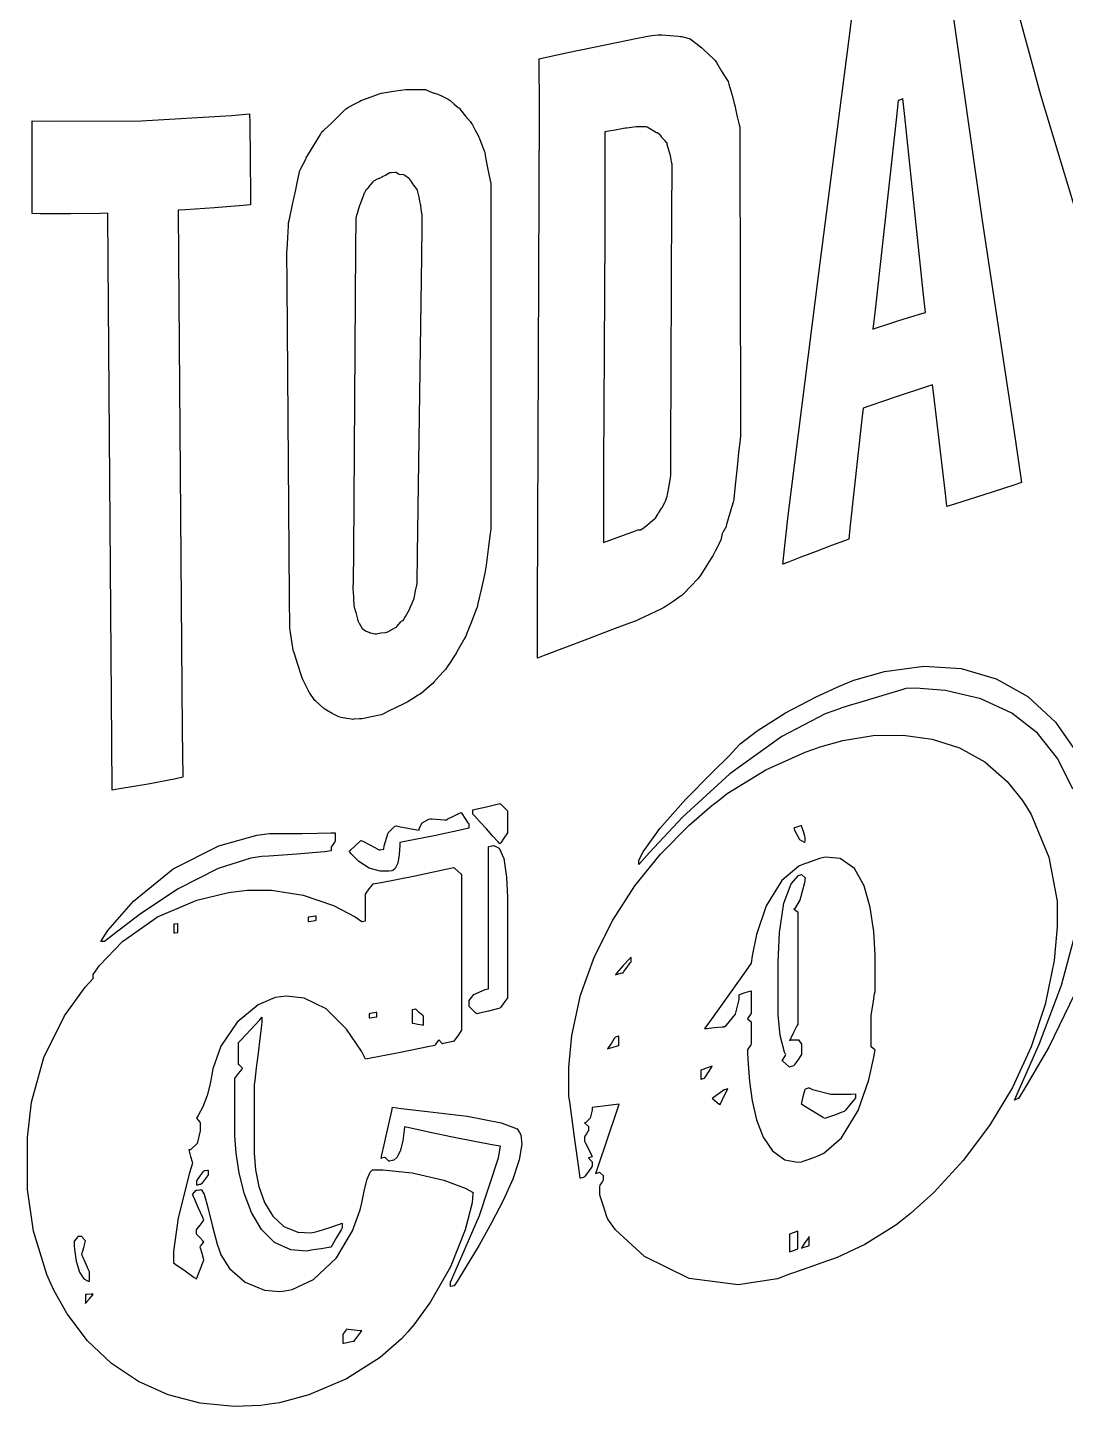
# Model space of a CAD drawing. Extents: x 44 to 313, y 66 to 291.
# Drawn here: x 44.2 to 130.8, y 65.7 to 180.8 of the extents above; entities that cross this region are included whole.
import ezdxf

# ---------------------------------------------------------------- set-up
doc = ezdxf.new("R2010")
doc.units = 0
doc.header["$MEASUREMENT"] = 0

msp = doc.modelspace()

# ---------------------------------------------------------------- linework, layer by layer
at = {"color": 7}
for points in [[(144.4, 190.862), (138.985, 167.694), (138.429, 165.383), (138.464, 163.813), (138.73, 148.15), (138.748, 146.579), (138.165, 146.368), (135.806, 145.544), (133.393, 144.737), (132.785, 144.533), (132.767, 146.042), (132.591, 161.159), (132.574, 162.667), (131.903, 164.731), (128.754, 175.106), (125.924, 185.571)], [(121.275, 182.889), (123.863, 164.651), (126.611, 146.448), (127.14, 142.805), (126.514, 142.594), (124.024, 141.773), (121.55, 140.988), (120.933, 140.794), (120.933, 140.794), (120.835, 141.642), (119.838, 150.107), (119.732, 150.953), (119.133, 150.76), (116.774, 149.984), (114.502, 149.207), (113.947, 149.013), (113.841, 148.105), (112.845, 138.986), (112.748, 138.077), (112.387, 137.946), (111.307, 137.543), (110.035, 137.064), (108.744, 136.569), (107.619, 136.139), (107.244, 135.996), (107.694, 140.045), (110.243, 160.267), (112.863, 180.491), (113.348, 184.539)]]:
    msp.add_lwpolyline(points, dxfattribs=at)
for points in [[(96.9779, 180.163), (97.1543, 180.155), (97.8422, 180.107), (98.5312, 180.041), (98.7076, 180.023), (98.7859, 180.006), (99.4392, 179.838), (99.5193, 179.81), (99.6156, 179.74), (99.9945, 179.441), (100.373, 179.141), (100.471, 179.071), (100.586, 178.965), (101.035, 178.542), (101.484, 178.118), (101.6, 178.012), (101.705, 177.836), (102.133, 177.13), (102.578, 176.425), (102.694, 176.248), (102.747, 176.038), (102.975, 175.19), (103.204, 174.344), (103.258, 174.132), (103.292, 173.965), (103.438, 173.302), (103.602, 172.641), (103.646, 172.472), (103.655, 170.33), (103.707, 148.864), (103.717, 146.72), (103.675, 146.368), (103.554, 145.313), (103.42, 144.084), (103.294, 142.842), (103.186, 141.756), (103.152, 141.394), (103.09, 141.165), (102.829, 140.243), (102.552, 139.303), (102.482, 139.065), (102.454, 139.021), (102.225, 138.65), (102.199, 138.606), (102.19, 138.553), (102.102, 138.13), (102.093, 138.077), (102.067, 138.024), (101.873, 137.601), (101.847, 137.547), (101.793, 137.451), (101.586, 137.072), (101.398, 136.693), (101.353, 136.595), (101.247, 136.429), (100.824, 135.767), (100.4, 135.106), (100.295, 134.938), (100.145, 134.779), (99.5535, 134.149), (98.9623, 133.536), (98.8138, 133.386), (98.6716, 133.289), (98.1026, 132.892), (97.5155, 132.496), (97.3667, 132.398), (97.1282, 132.284), (96.1842, 131.834), (95.2405, 131.384), (95.0034, 131.269), (94.4563, 131.068), (92.8204, 130.458), (90.9327, 129.744), (89.0242, 129.018), (87.3428, 128.377), (86.7833, 128.165), (86.7738, 132.328), (86.9322, 173.982), (86.9237, 178.153), (87.5192, 178.282), (89.3078, 178.663), (91.3419, 179.084), (93.3633, 179.498), (95.1234, 179.863), (95.709, 179.987), (95.8233, 180.014), (96.3041, 180.103), (96.8361, 180.155), (96.9779, 180.163)], [(78.5633, 175.154), (78.6515, 175.11), (78.9989, 174.943), (79.3309, 174.775), (79.411, 174.731), (79.4992, 174.661), (79.834, 174.378), (80.1688, 174.097), (80.2569, 174.026), (80.3617, 173.893), (80.7805, 173.378), (81.1816, 172.879), (81.2793, 172.755), (81.3414, 172.641), (81.5799, 172.192), (81.8183, 171.742), (81.8804, 171.626), (81.9326, 171.494), (82.1256, 170.979), (82.32, 170.48), (82.3736, 170.356), (82.4177, 170.091), (82.6064, 169.051), (82.8132, 168.01), (82.8668, 167.746), (82.8753, 165.338), (82.8668, 145.501), (82.8668, 138.888), (82.8227, 138.563), (82.6548, 137.244), (82.4879, 135.909), (82.4438, 135.573), (82.3722, 135.256), (82.091, 133.985), (81.8085, 132.716), (81.7383, 132.398), (81.6405, 132.161), (81.2617, 131.199), (80.8824, 130.237), (80.7861, 129.999), (80.706, 129.858), (80.3797, 129.275), (80.053, 128.694), (79.9744, 128.552), (79.8862, 128.419), (79.5334, 127.882), (79.1806, 127.345), (79.0924, 127.212), (78.9862, 127.098), (78.5495, 126.631), (78.1308, 126.164), (78.0341, 126.048), (77.9279, 125.96), (77.4996, 125.589), (77.0558, 125.218), (76.9415, 125.13), (76.8255, 125.06), (76.3584, 124.777), (75.8913, 124.496), (75.777, 124.424), (75.6172, 124.346), (74.9833, 124.037), (74.3479, 123.729), (74.1895, 123.649), (74.1454, 123.623), (73.8106, 123.454), (73.7665, 123.436), (73.5983, 123.402), (72.9368, 123.261), (72.2739, 123.119), (72.1071, 123.083), (71.9212, 123.083), (71.4375, 123.059), (71.3673, 123.049), (71.2611, 123.067), (70.8325, 123.137), (70.3873, 123.209), (70.273, 123.226), (70.1492, 123.288), (69.6556, 123.548), (69.161, 123.825), (69.0383, 123.895), (68.9501, 123.967), (68.6153, 124.266), (68.2805, 124.567), (68.1923, 124.637), (68.1482, 124.708), (67.7774, 125.246), (67.7333, 125.306), (67.6797, 125.422), (67.4508, 125.871), (67.2207, 126.321), (67.1682, 126.435), (67.0885, 126.673), (66.7798, 127.623), (66.4711, 128.588), (66.3924, 128.834), (66.3649, 129.02), (66.2506, 129.752), (66.1363, 130.484), (66.1098, 130.668), (66.0837, 133.28), (65.8894, 159.385), (65.8633, 161.995), (65.8798, 162.243), (65.9335, 163.23), (65.9874, 164.218), (66.0054, 164.465), (66.0756, 164.773), (66.3388, 166), (66.6034, 167.225), (66.675, 167.533), (66.7011, 167.666), (66.8154, 168.187), (66.9301, 168.708), (66.9576, 168.84), (67.0098, 168.946), (67.2207, 169.369), (67.4328, 169.792), (67.4867, 169.898), (67.619, 170.111), (68.1383, 170.974), (68.6594, 171.839), (68.7917, 172.049), (68.9501, 172.2), (69.5798, 172.791), (70.1933, 173.382), (70.3432, 173.531), (70.3873, 173.575), (70.7581, 173.946), (70.8021, 173.99), (70.9249, 174.061), (71.4195, 174.326), (71.913, 174.59), (72.0369, 174.661), (72.2037, 174.723), (72.8832, 174.978), (73.5623, 175.234), (73.7306, 175.295), (73.9331, 175.322), (74.7529, 175.437), (75.5731, 175.551), (75.777, 175.577), (75.9837, 175.577), (76.605, 175.577), (77.2266, 175.577), (77.4347, 175.577), (77.5395, 175.525), (77.9847, 175.34), (78.4475, 175.19), (78.5633, 175.154)], [(116.876, 174.661), (116.699, 173.073), (114.935, 157.198), (114.759, 155.611), (115.048, 155.706), (115.918, 155.99), (116.918, 156.312), (117.933, 156.628), (118.832, 156.898), (119.133, 156.986), (118.973, 158.469), (117.413, 173.348), (117.263, 174.837), (117.219, 174.819), (116.91, 174.679), (116.876, 174.661)], [(56.7972, 165.523), (56.8318, 161.582), (57.1419, 122.159), (57.186, 118.217), (56.6127, 118.094), (54.2918, 117.635), (51.901, 117.246), (51.2932, 117.158), (51.2576, 121.171), (50.9669, 161.273), (50.9404, 165.276), (50.323, 165.26), (47.8222, 165.22), (45.2699, 165.232), (44.6264, 165.24), (44.6264, 166.23), (44.6264, 169.197), (44.6264, 172.025), (44.6264, 172.967), (46.1423, 172.941), (53.7048, 172.989), (61.2496, 173.408), (62.7585, 173.567), (62.7669, 172.827), (62.7944, 169.814), (62.8206, 166.75), (62.8304, 165.982), (62.2293, 165.921), (59.8262, 165.713), (57.4051, 165.559), (56.7972, 165.523)], [(96.5549, 172.085), (96.4833, 172.121), (95.9196, 172.438), (95.8494, 172.472), (95.6635, 172.472), (95.2472, 172.472), (95.1096, 172.472), (95.0115, 172.464), (94.2178, 172.377), (94.1215, 172.368), (93.9451, 172.333), (93.2437, 172.195), (92.5587, 172.077), (92.3918, 172.049), (92.3918, 163.486), (92.2874, 144.219), (92.2874, 137.796), (92.5781, 137.902), (93.7274, 138.325), (94.8612, 138.748), (95.1438, 138.854), (95.1879, 138.854), (95.287, 138.854), (95.3202, 138.854), (95.3548, 138.872), (95.6373, 139.039), (95.673, 139.065), (95.7076, 139.092), (95.9556, 139.285), (95.9915, 139.311), (96.0078, 139.321), (96.1499, 139.437), (96.1679, 139.453), (96.212, 139.489), (96.5468, 139.772), (96.5909, 139.806), (96.617, 139.842), (96.81, 140.159), (96.8375, 140.193), (96.8721, 140.247), (97.1543, 140.706), (97.1903, 140.758), (97.2164, 140.802), (97.4094, 141.173), (97.4369, 141.217), (97.4535, 141.261), (97.561, 141.596), (97.579, 141.64), (97.6133, 141.817), (97.7498, 142.522), (97.8683, 143.228), (97.8958, 143.404), (97.904, 145.477), (97.9921, 166.166), (98.002, 168.239), (98.002, 168.381), (98.002, 168.804), (98.002, 169.229), (98.002, 169.369), (97.9921, 169.431), (97.904, 169.88), (97.8958, 169.933), (97.8599, 170.048), (97.7237, 170.52), (97.6051, 171.01), (97.579, 171.133), (97.561, 171.151), (97.4189, 171.318), (97.4026, 171.344), (97.3748, 171.371), (97.1808, 171.564), (97.1543, 171.59), (97.1367, 171.608), (97.0305, 171.786), (97.0139, 171.803), (96.9864, 171.821), (96.7934, 171.963), (96.7673, 171.979), (96.7133, 171.979), (96.5715, 172.069), (96.5549, 172.085)], [(74.9653, 168.664), (74.9117, 168.655), (74.5546, 168.628), (74.4361, 168.628), (74.4001, 168.611), (74.1179, 168.443), (74.0833, 168.415), (74.0558, 168.407), (73.8269, 168.293), (73.8008, 168.275), (73.7732, 168.267), (73.5803, 168.179), (73.5542, 168.169), (73.5266, 168.161), (73.2977, 168.046), (73.2716, 168.028), (73.2536, 168.02), (73.0871, 167.932), (73.061, 167.922), (73.043, 167.896), (72.8747, 167.703), (72.8486, 167.676), (72.8306, 167.659), (72.7163, 167.517), (72.7082, 167.499), (72.6902, 167.473), (72.5745, 167.305), (72.566, 167.287), (72.5565, 167.279), (72.4683, 167.226), (72.4598, 167.217), (72.4422, 167.191), (72.3276, 166.962), (72.3194, 166.934), (72.2835, 166.846), (72.0012, 166.106), (71.9667, 166.018), (71.9307, 165.903), (71.7903, 165.436), (71.6485, 164.969), (71.6139, 164.853), (71.5959, 162.323), (71.4195, 137.046), (71.4015, 134.515), (71.392, 134.462), (71.3673, 134.105), (71.3673, 133.985), (71.3754, 133.933), (71.4015, 133.602), (71.4015, 133.49), (71.41, 133.394), (71.4319, 133.015), (71.4375, 132.658), (71.4375, 132.538), (71.4721, 132.424), (71.6082, 131.975), (71.7282, 131.525), (71.7543, 131.41), (71.7628, 131.384), (71.851, 131.155), (71.8605, 131.127), (71.8866, 131.075), (72.1155, 130.688), (72.1431, 130.634), (72.1692, 130.617), (72.3621, 130.476), (72.3896, 130.458), (72.4337, 130.441), (72.7685, 130.299), (72.8126, 130.281), (72.8567, 130.273), (73.1933, 130.185), (73.2374, 130.175), (73.3337, 130.193), (73.7126, 130.259), (74.0914, 130.307), (74.1895, 130.315), (74.2061, 130.325), (74.3479, 130.379), (74.3659, 130.387), (74.4266, 130.423), (74.9392, 130.706), (75.0013, 130.74), (75.0454, 130.784), (75.3801, 131.181), (75.4242, 131.233), (75.4408, 131.243), (75.5467, 131.295), (75.5646, 131.304), (75.5812, 131.331), (75.6888, 131.524), (75.7068, 131.55), (75.7509, 131.622), (76.0857, 132.221), (76.1298, 132.292), (76.164, 132.38), (76.3048, 132.733), (76.4466, 133.085), (76.4826, 133.174), (76.5087, 133.289), (76.605, 133.761), (76.7016, 134.25), (76.7292, 134.372), (76.7637, 136.852), (77.1165, 161.67), (77.1521, 164.148), (77.1521, 164.264), (77.1521, 164.521), (77.1521, 164.607), (77.1521, 164.749), (77.1521, 165.065), (77.1521, 165.17), (77.1342, 165.258), (77.0819, 165.607), (77.0283, 165.939), (77.0117, 166.018), (76.9842, 166.132), (76.8876, 166.599), (76.7913, 167.066), (76.7652, 167.181), (76.7292, 167.235), (76.4466, 167.623), (76.4124, 167.676), (76.3944, 167.703), (76.2787, 167.87), (76.2702, 167.886), (76.2522, 167.914), (76.0857, 168.143), (76.0596, 168.169), (76.0236, 168.196), (75.7054, 168.425), (75.6708, 168.451), (75.6172, 168.461), (75.2299, 168.513), (75.1777, 168.522), (75.1678, 168.54), (74.9914, 168.655), (74.9653, 168.664)]]:
    msp.add_lwpolyline(points, close=True, dxfattribs=at)
at = {"color": 40}
for points in [[(131.434, 117.226), (130.194, 119.768), (128.486, 121.889), (126.334, 123.563), (123.77, 124.761), (120.819, 125.458), (118.335, 125.65), (117.511, 125.625), (117.165, 125.519), (116.13, 125.199), (114.935, 124.835), (113.739, 124.478), (112.704, 124.174), (112.36, 124.072), (112.324, 124.063), (112.077, 123.975), (112.043, 123.965), (110.778, 123.501), (107.164, 121.614), (102.821, 118.515), (98.8797, 114.888), (96.1072, 111.955), (95.214, 110.949), (95.214, 111.037), (95.214, 111.235), (95.214, 111.301), (95.5904, 111.996), (96.9821, 113.938), (99.121, 116.378), (101.326, 118.6), (102.814, 120.073), (103.294, 120.58), (103.691, 121.008), (105.092, 122.098), (107.469, 123.596), (110.025, 124.936), (111.767, 125.738), (112.36, 125.978), (112.36, 125.978), (113.173, 126.315), (115.723, 127.058), (119.002, 127.495), (122.133, 127.288), (125.05, 126.44), (127.695, 124.954), (130, 122.827), (131.906, 120.064)], [(131.582, 100.123), (129.421, 95.7143), (127.547, 92.4952), (126.894, 91.4396), (126.858, 91.4315), (126.611, 91.3172), (126.577, 91.2992), (127.105, 92.4761), (128.647, 96.0219), (130.492, 100.878), (131.834, 105.865)]]:
    msp.add_lwpolyline(points, dxfattribs=at)
for points in [[(109.75, 120.544), (110.362, 120.767), (112.251, 121.287), (114.776, 121.695), (117.271, 121.745), (119.688, 121.413), (121.977, 120.673), (124.085, 119.498), (125.965, 117.865), (127.22, 116.31), (127.565, 115.747), (127.952, 115.112), (129.433, 111.558), (130.139, 107.899), (130.139, 106.679), (130.139, 105.744), (129.88, 102.937), (129.137, 99.2738), (127.958, 95.7322), (126.391, 92.3533), (124.482, 89.1783), (122.28, 86.2461), (119.834, 83.6002), (117.881, 81.8226), (117.192, 81.2793), (116.672, 80.8743), (114.096, 79.2607), (111.768, 78.1763), (111.372, 78.0341), (111.133, 77.9459), (110.418, 77.6827), (109.59, 77.3864), (108.762, 77.0971), (108.046, 76.8491), (107.81, 76.7652), (106.796, 76.3916), (103.528, 75.8941), (99.4159, 76.4124), (95.709, 78.2532), (93.2699, 80.4788), (92.6401, 81.3513), (92.5682, 81.5538), (92.3036, 82.3736), (92.039, 83.1935), (91.9688, 83.396), (91.9688, 83.5822), (91.9688, 83.9996), (91.9688, 84.1375), (92.0034, 84.1911), (92.1272, 84.3855), (92.2514, 84.5785), (92.2874, 84.6307), (92.2874, 84.7189), (92.2874, 84.9175), (92.2874, 84.9835), (92.2514, 85.0113), (92.0034, 85.2399), (91.9688, 85.266), (91.9332, 85.2579), (91.6862, 85.1697), (91.652, 85.1598), (91.845, 85.743), (92.6222, 88.054), (93.3979, 90.3647), (93.5923, 90.9465), (93.3619, 90.9204), (92.4623, 90.8057), (91.5624, 90.6914), (91.3335, 90.6639), (91.3335, 90.4462), (91.1751, 89.7915), (90.8043, 89.4211), (90.6999, 89.3932), (90.7341, 89.3671), (90.9807, 89.1385), (91.0167, 89.1124), (91.0167, 89.0157), (91.0167, 88.7966), (91.0167, 88.7236), (90.9807, 88.6714), (90.8583, 88.477), (90.7341, 88.284), (90.6999, 88.2304), (90.6999, 88.1422), (90.6999, 87.9436), (90.6999, 87.8777), (90.7602, 87.7454), (91.0167, 87.2243), (91.2717, 86.7033), (91.3335, 86.571), (91.2978, 86.5628), (91.0512, 86.4761), (91.0167, 86.4665), (91.0512, 86.432), (91.2978, 86.184), (91.3335, 86.148), (91.3335, 86.0598), (91.3335, 85.8615), (91.3335, 85.7952), (91.2717, 85.707), (91.0167, 85.3376), (90.7602, 84.9672), (90.6999, 84.879), (90.6639, 84.8706), (90.3813, 84.7824), (90.3471, 84.7729), (90.249, 85.4618), (89.8701, 88.2124), (89.4898, 90.9645), (89.3932, 91.652), (89.3932, 91.8422), (89.3932, 92.4112), (89.3932, 92.9802), (89.3932, 93.1693), (89.3932, 94.0456), (89.644, 96.6706), (90.369, 100.041), (91.5169, 103.262), (93.0451, 106.31), (94.9029, 109.168), (97.0428, 111.813), (99.4212, 114.224), (101.323, 115.872), (101.989, 116.381), (102.596, 116.858), (105.815, 118.834), (109.105, 120.315), (109.75, 120.544)], [(75.0013, 114.16), (75.1939, 114.125), (75.9658, 113.983), (76.7196, 113.842), (76.9056, 113.807), (76.9056, 113.96), (77.1426, 114.416), (77.6979, 114.724), (77.8577, 114.759), (77.9805, 114.751), (79.0042, 114.662), (79.1284, 114.653), (79.2508, 114.715), (79.7624, 114.971), (80.2735, 115.227), (80.3973, 115.288), (80.4594, 115.191), (80.7145, 114.813), (80.9706, 114.434), (81.0327, 114.336), (81.0327, 114.248), (81.0327, 114.049), (81.0327, 113.983), (80.4594, 113.851), (78.1569, 113.344), (75.8553, 112.889), (75.2821, 112.783), (75.2821, 112.533), (75.2408, 111.784), (75.1184, 111.059), (74.9102, 110.605), (74.6912, 110.432), (74.6125, 110.419), (74.3754, 110.377), (73.6381, 110.381), (72.7287, 110.636), (71.8785, 111.19), (71.2597, 111.813), (71.0847, 112.043), (71.181, 112.131), (71.5603, 112.489), (71.9391, 112.863), (72.0369, 112.959), (72.1953, 112.881), (72.8306, 112.554), (73.4646, 112.227), (73.6244, 112.147), (73.6589, 112.157), (73.9069, 112.211), (73.9429, 112.219), (73.987, 112.502), (74.326, 113.574), (74.8591, 114.133), (75.0013, 114.16)], [(81.3855, 115.499), (81.6144, 115.553), (82.514, 115.765), (83.414, 115.976), (83.6443, 116.028), (83.7046, 115.968), (83.9611, 115.729), (84.2162, 115.491), (84.2779, 115.429), (84.2779, 115.2), (84.2779, 114.512), (84.2779, 113.824), (84.2779, 113.594), (84.2162, 113.506), (83.9611, 113.135), (83.7046, 112.765), (83.6443, 112.677), (83.4898, 112.842), (83.0322, 113.341), (82.514, 113.913), (81.9961, 114.483), (81.5386, 114.982), (81.3855, 115.146), (81.3855, 115.234), (81.3855, 115.433), (81.3855, 115.499)], [(108.162, 113.983), (108.241, 113.763), (108.638, 113.035), (109.034, 112.819), (109.115, 112.853), (109.115, 112.941), (109.115, 113.14), (109.115, 113.206), (109.079, 113.304), (108.955, 113.701), (108.831, 114.098), (108.796, 114.194), (108.734, 114.177), (108.223, 114.001), (108.162, 113.983)], [(64.4179, 113.524), (64.7845, 113.524), (65.8869, 113.526), (67.1505, 113.534), (68.4156, 113.555), (69.518, 113.584), (69.886, 113.594), (69.886, 113.41), (69.886, 112.992), (69.886, 112.853), (69.85, 112.809), (69.602, 112.474), (69.5674, 112.43), (69.5674, 112.342), (69.5674, 112.143), (69.5674, 112.077), (68.9942, 112.016), (66.6873, 111.809), (64.364, 111.654), (63.7826, 111.618), (62.8495, 111.472), (60.1183, 110.601), (56.7835, 108.922), (53.6663, 106.817), (51.4078, 105.106), (50.6596, 104.528), (50.5795, 104.528), (50.4003, 104.528), (50.341, 104.528), (50.9323, 105.427), (53.0712, 107.884), (56.3866, 110.575), (60.1984, 112.491), (63.3469, 113.389), (64.4179, 113.524)], [(82.6904, 112.43), (82.725, 112.44), (82.973, 112.492), (83.009, 112.5), (83.1275, 112.53), (83.5628, 112.316), (83.9597, 111.443), (84.1982, 109.882), (84.2779, 108.195), (84.2779, 107.633), (84.2779, 106.659), (84.2779, 103.735), (84.2779, 100.812), (84.2779, 99.8361), (84.2162, 99.7479), (83.9611, 99.3951), (83.7046, 99.0424), (83.6443, 98.9542), (83.4499, 98.9101), (82.6728, 98.7256), (81.8967, 98.5393), (81.704, 98.4952), (81.6419, 98.5573), (81.3855, 98.7958), (81.1294, 99.0342), (81.0687, 99.0946), (81.0687, 99.1828), (81.0687, 99.3814), (81.0687, 99.4474), (81.0687, 99.6086), (81.4698, 100.093), (82.4163, 100.507), (82.6904, 100.578), (82.6904, 103.542), (82.6904, 110.208), (82.6904, 112.43)], [(100.718, 97.2605), (100.876, 97.2785), (101.53, 97.3448), (102.181, 97.3942), (102.342, 97.4026), (102.552, 97.5349), (103.292, 98.4663), (103.61, 99.6791), (103.61, 100.083), (103.707, 100.119), (104.104, 100.256), (104.501, 100.375), (104.599, 100.401), (104.599, 100.168), (104.599, 99.4668), (104.599, 98.7654), (104.599, 98.5312), (104.563, 98.4871), (104.316, 98.1163), (104.282, 98.0722), (104.316, 98.0461), (104.563, 97.8531), (104.599, 97.8256), (104.599, 97.5928), (104.599, 96.8911), (104.599, 96.1898), (104.599, 95.9556), (104.563, 95.9115), (104.316, 95.5407), (104.282, 95.4966), (104.297, 95.1978), (104.346, 94.2993), (104.465, 92.8317), (104.683, 91.2343), (105.044, 89.6454), (105.591, 88.204), (106.368, 87.0493), (107.422, 86.3177), (108.46, 86.1148), (108.796, 86.148), (108.928, 86.1921), (109.449, 86.3783), (109.97, 86.5628), (110.103, 86.6069), (110.67, 86.8578), (112.136, 88.156), (113.523, 90.4173), (114.408, 92.9968), (114.828, 94.8683), (114.935, 95.4966), (114.899, 95.5241), (114.651, 95.7171), (114.617, 95.7432), (114.617, 96.0741), (114.617, 97.0622), (114.617, 98.0324), (114.617, 98.3548), (114.651, 98.5587), (114.776, 99.3606), (114.899, 100.163), (114.935, 100.365), (114.94, 100.685), (114.953, 101.641), (114.938, 103.372), (114.824, 105.345), (114.541, 107.351), (114.027, 109.178), (113.213, 110.615), (112.032, 111.452), (110.798, 111.57), (110.419, 111.478), (110.287, 111.434), (109.766, 111.249), (109.247, 111.063), (109.115, 111.019), (108.57, 110.797), (107.153, 109.605), (105.838, 107.51), (105.031, 105.096), (104.676, 103.325), (104.599, 102.729), (104.34, 102.352), (103.555, 101.225), (102.658, 99.9561), (101.76, 98.7062), (100.978, 97.6217), (100.718, 97.2605)], [(61.8765, 108.726), (62.5436, 108.804), (64.5763, 108.8), (67.2303, 108.395), (69.7646, 107.521), (71.5574, 106.572), (72.1071, 106.186), (72.1416, 106.196), (72.3896, 106.248), (72.4256, 106.256), (72.4256, 106.535), (72.4256, 107.369), (72.4256, 108.202), (72.4256, 108.479), (72.4863, 108.567), (72.7424, 108.916), (72.9989, 109.247), (73.061, 109.325), (73.7306, 109.449), (76.4148, 109.974), (79.1185, 110.553), (79.798, 110.702), (79.8587, 110.641), (80.1151, 110.403), (80.3712, 110.164), (80.4333, 110.103), (80.4333, 106.857), (80.4333, 99.5549), (80.4333, 97.1201), (80.3712, 97.0319), (80.1151, 96.6611), (79.8587, 96.2903), (79.798, 96.2021), (79.7003, 96.1856), (78.9421, 96.0092), (78.8458, 95.9915), (78.8098, 96.0272), (78.5633, 96.2822), (78.529, 96.3083), (78.4931, 96.2642), (78.2451, 95.8935), (78.2105, 95.8494), (77.6372, 95.727), (75.3304, 95.2595), (73.007, 94.827), (72.4256, 94.7208), (72.0796, 95.3699), (70.8367, 97.2083), (69.1349, 98.902), (67.3146, 99.8015), (65.8414, 99.9755), (65.3701, 99.9063), (64.878, 99.8403), (63.4587, 99.2283), (61.7224, 97.8076), (60.3635, 95.7792), (59.6844, 93.9147), (59.5835, 93.2737), (59.5535, 93.0892), (59.4445, 92.5354), (59.213, 91.6739), (58.849, 90.7397), (58.4648, 90.0095), (58.3145, 89.7819), (58.3487, 89.7474), (58.5957, 89.4652), (58.6313, 89.4292), (58.6313, 89.341), (58.6313, 89.1427), (58.6313, 89.0764), (58.6313, 88.725), (58.3928, 87.6709), (57.8376, 87.1541), (57.6792, 87.1361), (57.7137, 87.0313), (57.8376, 86.6027), (57.9603, 86.1579), (57.996, 86.0418), (57.7314, 85.2138), (56.8053, 81.4836), (56.4085, 78.6599), (56.4085, 77.7173), (56.6028, 77.585), (57.3747, 77.0474), (58.1283, 76.5087), (58.3145, 76.3764), (58.3752, 76.5362), (58.6313, 77.1701), (58.8878, 77.8055), (58.9499, 77.9639), (58.9139, 78.0701), (58.7897, 78.4987), (58.6659, 78.9436), (58.6313, 79.0582), (58.6659, 79.1023), (58.9139, 79.411), (58.9499, 79.4452), (58.8878, 79.5168), (58.6313, 79.7941), (58.3752, 80.0544), (58.3145, 80.1165), (58.3145, 80.2047), (58.3145, 80.403), (58.3145, 80.4693), (58.3752, 80.549), (58.6313, 80.8743), (58.8878, 81.201), (58.9499, 81.2793), (58.8518, 81.4917), (58.4729, 82.339), (58.0926, 83.1854), (57.996, 83.396), (58.0305, 83.4401), (58.2785, 83.7501), (58.3145, 83.7847), (58.3928, 83.7847), (58.5706, 83.8207), (58.6313, 83.8207), (58.71, 83.826), (58.9732, 83.4348), (59.279, 82.3475), (59.6579, 80.7448), (60.0576, 79.2868), (60.2188, 78.8098), (60.3567, 78.3939), (61.0828, 77.2446), (62.3962, 76.0952), (63.9893, 75.4475), (65.2748, 75.3251), (65.6869, 75.3883), (66.3099, 75.4821), (68.0932, 76.3379), (69.9946, 78.1322), (71.3465, 80.3892), (71.9875, 82.1284), (72.1071, 82.7264), (72.161, 83.0061), (72.3403, 83.8412), (72.5703, 84.7122), (72.8073, 85.277), (72.9975, 85.4784), (73.061, 85.4784), (73.8738, 85.4784), (76.3157, 85.2191), (78.9686, 84.6226), (80.7491, 83.9611), (81.394, 83.5903), (81.3855, 83.5021), (81.3153, 82.7373), (80.7491, 80.4746), (79.5016, 77.3783), (77.8387, 74.4594), (76.4674, 72.5523), (75.9534, 71.9667), (75.4408, 71.3796), (73.6547, 69.8334), (70.8462, 68.0515), (67.7072, 66.7177), (65.2501, 66.0534), (64.4179, 65.9335), (63.6845, 65.8315), (61.4549, 65.7433), (58.6246, 66.004), (55.9551, 66.6983), (53.4804, 67.8092), (51.23, 69.318), (49.2358, 71.2089), (47.5297, 73.4617), (46.4386, 75.3883), (46.1437, 76.0596), (45.8431, 76.7387), (44.7393, 80.3508), (44.2376, 83.826), (44.2376, 84.9835), (44.2376, 85.2622), (44.2376, 86.0958), (44.2376, 86.9294), (44.2376, 87.2063), (44.2309, 88.1849), (44.5615, 91.12), (45.5828, 94.8588), (47.2983, 98.3245), (49.0319, 100.718), (49.7057, 101.424), (49.7057, 101.512), (49.7057, 101.71), (49.7057, 101.776), (50.2253, 102.522), (52.1381, 104.51), (55.0637, 106.575), (58.353, 107.979), (60.9865, 108.622), (61.8765, 108.726)], [(108.796, 110.103), (108.831, 110.076), (109.079, 109.848), (109.115, 109.82), (109.043, 109.423), (108.664, 107.978), (108.251, 107.272), (108.162, 107.244), (108.197, 107.218), (108.443, 107.025), (108.479, 106.998), (108.479, 106.371), (108.479, 104.486), (108.479, 102.319), (108.479, 100.146), (108.479, 98.2472), (108.479, 97.6133), (108.408, 97.481), (108.143, 96.9437), (107.88, 96.4046), (107.81, 96.2724), (107.976, 96.3263), (108.554, 96.3263), (108.796, 95.9693), (108.796, 95.8494), (108.796, 95.6649), (108.796, 95.2486), (108.796, 95.1096), (108.734, 95.0129), (108.479, 94.6326), (108.223, 94.2538), (108.162, 94.1557), (108.126, 94.1476), (107.844, 94.0608), (107.81, 94.0513), (107.748, 94.1049), (107.235, 94.5279), (107.174, 94.5804), (107.208, 94.6245), (107.455, 95.0214), (107.491, 95.0736), (107.385, 95.286), (107.014, 96.6886), (106.856, 98.4155), (106.856, 98.9901), (106.856, 99.3648), (106.856, 100.489), (106.856, 101.614), (106.856, 101.989), (106.856, 102.811), (106.974, 105.277), (107.335, 107.727), (107.942, 109.336), (108.545, 110.016), (108.796, 110.103)], [(56.4444, 105.974), (56.4444, 105.789), (56.4444, 105.373), (56.4444, 105.234), (56.5231, 105.234), (56.7256, 105.26), (56.7612, 105.268), (56.7612, 105.454), (56.7612, 105.872), (56.7612, 106.01), (56.7256, 106.002), (56.5146, 105.974), (56.4444, 105.974)], [(67.6271, 106.539), (67.6271, 106.451), (67.6271, 106.252), (67.6271, 106.186), (67.6973, 106.196), (68.2265, 106.284), (68.2985, 106.292), (68.2985, 106.38), (68.2985, 106.579), (68.2985, 106.645), (68.2265, 106.637), (67.6878, 106.548), (67.6271, 106.539)], [(93.2737, 101.74), (93.3358, 101.758), (93.847, 101.901), (93.9091, 101.917), (93.9793, 102.015), (94.2439, 102.39), (94.5085, 102.747), (94.5804, 102.835), (94.5804, 102.932), (94.5804, 103.152), (94.5804, 103.223), (94.4481, 103.083), (93.9133, 102.509), (93.3965, 101.901), (93.2737, 101.74)], [(63.7826, 98.2126), (63.7826, 98.1244), (63.7826, 97.9262), (63.7826, 97.8599), (63.7413, 97.5046), (63.6129, 96.4378), (63.464, 95.214), (63.3155, 93.9906), (63.1885, 92.9238), (63.1472, 92.5682), (63.1472, 92.0171), (63.1472, 90.3594), (63.1472, 88.6837), (63.1472, 88.1242), (63.1254, 87.8113), (63.1278, 86.8645), (63.2464, 85.4826), (63.5275, 84.0782), (63.9974, 82.7539), (64.6811, 81.6116), (65.6015, 80.753), (66.7879, 80.2792), (67.9041, 80.2294), (68.2625, 80.2929), (68.483, 80.3631), (69.373, 80.6496), (70.2649, 80.9544), (70.4854, 81.0327), (70.4854, 80.9364), (70.4854, 80.7187), (70.4854, 80.6457), (70.3873, 80.4788), (70.0084, 79.8216), (69.6295, 79.182), (69.5332, 79.0222), (69.373, 78.9961), (68.7215, 78.8995), (68.0681, 78.8031), (67.9097, 78.7756), (67.4963, 78.7065), (66.2037, 78.8003), (64.8229, 79.4205), (63.7342, 80.5064), (62.9035, 81.9245), (62.3013, 83.5448), (61.8906, 85.2357), (61.6423, 86.8645), (61.5417, 87.9422), (61.5237, 88.3006), (61.5237, 88.6259), (61.5237, 89.6013), (61.5237, 90.7136), (61.5237, 91.8185), (61.5237, 92.7777), (61.5237, 93.0974), (61.5858, 93.1855), (61.8409, 93.5221), (62.097, 93.8569), (62.1591, 93.9451), (62.1235, 93.9807), (61.8765, 94.2358), (61.8423, 94.2619), (61.8423, 94.4922), (61.8423, 95.1798), (61.8423, 95.8674), (61.8423, 96.096), (62.0448, 96.3083), (62.8385, 97.1557), (63.5963, 98.002), (63.7826, 98.2126)], [(72.7424, 98.4952), (72.7424, 98.407), (72.7424, 98.2087), (72.7424, 98.1424), (72.8031, 98.1523), (73.3157, 98.2405), (73.3778, 98.2486), (73.3778, 98.3368), (73.3778, 98.5354), (73.3778, 98.6014), (73.3157, 98.5933), (72.8126, 98.5051), (72.7424, 98.4952)], [(76.3062, 98.8138), (76.3062, 98.6744), (76.3062, 98.2543), (76.3062, 97.8531), (76.3062, 97.7194), (76.4025, 97.7029), (76.7814, 97.6313), (77.1606, 97.561), (77.2583, 97.5431), (77.2583, 97.729), (77.2583, 98.1467), (77.2583, 98.2846), (77.1962, 98.3463), (76.9401, 98.5848), (76.6837, 98.8233), (76.623, 98.884), (76.5874, 98.8755), (76.3764, 98.8138), (76.3062, 98.8138)], [(92.6042, 95.5668), (92.7005, 95.5947), (93.0797, 95.709), (93.4586, 95.8233), (93.5563, 95.8494), (93.5563, 96.0438), (93.5563, 96.4805), (93.5563, 96.6251), (93.5207, 96.617), (93.2737, 96.5302), (93.2395, 96.5207), (93.1774, 96.424), (92.9351, 96.0438), (92.6744, 95.6649), (92.6042, 95.5668)], [(100.401, 93.8029), (100.401, 93.6103), (100.401, 93.1732), (100.401, 93.0271), (100.435, 93.037), (100.682, 93.1252), (100.718, 93.1333), (100.779, 93.2311), (101.035, 93.6279), (101.291, 94.0248), (101.353, 94.1215), (101.255, 94.0869), (100.863, 93.9493), (100.489, 93.8308), (100.401, 93.8029)], [(101.353, 91.4396), (101.414, 91.3874), (101.927, 90.9645), (101.989, 90.9105), (102.059, 91.0428), (102.322, 91.5818), (102.587, 92.1191), (102.658, 92.2514), (102.622, 92.2433), (102.376, 92.1551), (102.342, 92.1452), (102.235, 92.075), (101.833, 91.7924), (101.45, 91.5113), (101.353, 91.4396)], [(109.115, 92.2154), (109.149, 92.2253), (109.396, 92.3135), (109.431, 92.3216), (109.712, 92.1812), (111.239, 91.7843), (112.941, 91.7758), (113.312, 91.8284), (113.312, 91.7402), (113.312, 91.5416), (113.312, 91.4756), (113.214, 91.3613), (112.835, 90.9119), (112.456, 90.4614), (112.36, 90.3471), (112.2, 90.285), (111.548, 90.0465), (110.895, 89.8081), (110.736, 89.746), (110.542, 89.862), (109.766, 90.3333), (108.99, 90.8237), (108.796, 90.9465), (108.822, 91.0788), (108.941, 91.5956), (109.079, 92.093), (109.115, 92.2154)], [(74.6827, 90.6999), (75.4091, 90.5895), (77.6016, 90.3443), (80.9128, 89.946), (83.7558, 89.396), (85.0868, 88.8986), (85.266, 88.5832), (85.3803, 88.3832), (85.459, 87.6282), (85.2456, 86.3053), (84.7027, 84.7065), (83.9114, 82.925), (82.9497, 81.0535), (81.8967, 79.182), (80.8316, 77.4044), (80.0862, 76.2081), (79.834, 75.8112), (79.798, 75.8031), (79.55, 75.7509), (79.5154, 75.741), (79.5154, 75.8292), (79.5154, 76.0278), (79.5154, 76.0938), (79.9028, 77.0033), (81.927, 81.6557), (83.5106, 86.4665), (83.6785, 87.4529), (83.1398, 87.5482), (81.5248, 87.8417), (79.6742, 88.1987), (77.8245, 88.5899), (76.2081, 88.9522), (75.6708, 89.0764), (75.6476, 88.7843), (75.5304, 87.9066), (75.3223, 87.0437), (75.0397, 86.4926), (74.7794, 86.2736), (74.6827, 86.2542), (74.6471, 86.2461), (74.4001, 86.1935), (74.3659, 86.184), (74.3299, 86.2196), (74.0819, 86.4665), (74.0473, 86.5008), (74.0117, 86.4926), (73.7651, 86.4401), (73.7306, 86.4306), (73.7898, 86.716), (73.9733, 87.57), (74.1938, 88.5529), (74.4195, 89.5421), (74.6181, 90.4102), (74.6827, 90.6999)], [(58.9841, 85.4082), (59.0628, 85.4082), (59.242, 85.4424), (59.3027, 85.4424), (59.3027, 85.3461), (59.3027, 85.1285), (59.3027, 85.0554), (59.2406, 84.9768), (58.9841, 84.6501), (58.728, 84.3234), (58.6673, 84.2437), (58.5872, 84.2437), (58.408, 84.2077), (58.3487, 84.2077), (58.3487, 84.2959), (58.3487, 84.4945), (58.3487, 84.5605), (58.4108, 84.6487), (58.6659, 84.9976), (58.922, 85.3295), (58.9841, 85.4082)], [(48.4367, 79.9042), (48.4008, 79.8696), (48.1528, 79.5595), (48.1182, 79.5154), (48.1182, 79.4272), (48.1182, 79.2289), (48.1182, 79.1626), (48.1471, 78.8388), (48.296, 77.8676), (48.5676, 76.9415), (48.9313, 76.3859), (49.2746, 76.2), (49.3889, 76.2), (49.3889, 76.3944), (49.3889, 76.8311), (49.3889, 76.9758), (49.3268, 77.126), (49.0707, 77.7131), (48.8142, 78.2821), (48.7535, 78.4229), (48.7881, 78.5386), (48.9119, 78.9876), (49.0361, 79.4371), (49.0721, 79.5514), (49.0361, 79.5874), (48.7881, 79.8696), (48.7535, 79.9042), (48.6738, 79.9042), (48.496, 79.9042), (48.4367, 79.9042)], [(107.81, 80.1165), (107.81, 79.9317), (107.81, 79.375), (107.81, 78.8197), (107.81, 78.6335), (107.88, 78.6613), (108.143, 78.7576), (108.408, 78.8554), (108.479, 78.8818), (108.479, 79.0677), (108.479, 79.623), (108.479, 80.1783), (108.479, 80.3631), (108.408, 80.337), (107.87, 80.1342), (107.81, 80.1165)], [(108.796, 78.952), (108.858, 78.9795), (109.369, 79.1464), (109.431, 79.1626), (109.431, 79.3489), (109.431, 79.7662), (109.431, 79.9042), (109.369, 79.816), (109.113, 79.4413), (108.858, 79.0497), (108.796, 78.952)], [(49.0721, 75.0715), (49.0721, 74.8866), (49.0721, 74.4693), (49.0721, 74.3299), (49.1324, 74.41), (49.3889, 74.7187), (49.6439, 75.0274), (49.7057, 75.1057), (49.5473, 75.1057), (49.1906, 75.0715), (49.0721, 75.0715)], [(70.8381, 72.179), (70.8021, 72.1349), (70.5541, 71.7984), (70.5196, 71.7543), (70.5196, 71.5698), (70.5196, 71.1535), (70.5196, 71.0145), (70.6162, 71.0325), (70.9965, 71.1027), (71.3754, 71.1743), (71.4735, 71.1909), (71.5338, 71.2791), (71.7903, 71.6139), (72.0453, 71.9487), (72.1071, 72.0369), (71.9832, 72.0467), (71.4858, 72.0947), (70.9704, 72.161), (70.8381, 72.179)]]:
    msp.add_lwpolyline(points, close=True, dxfattribs=at)

doc.saveas('drawing.dxf')
